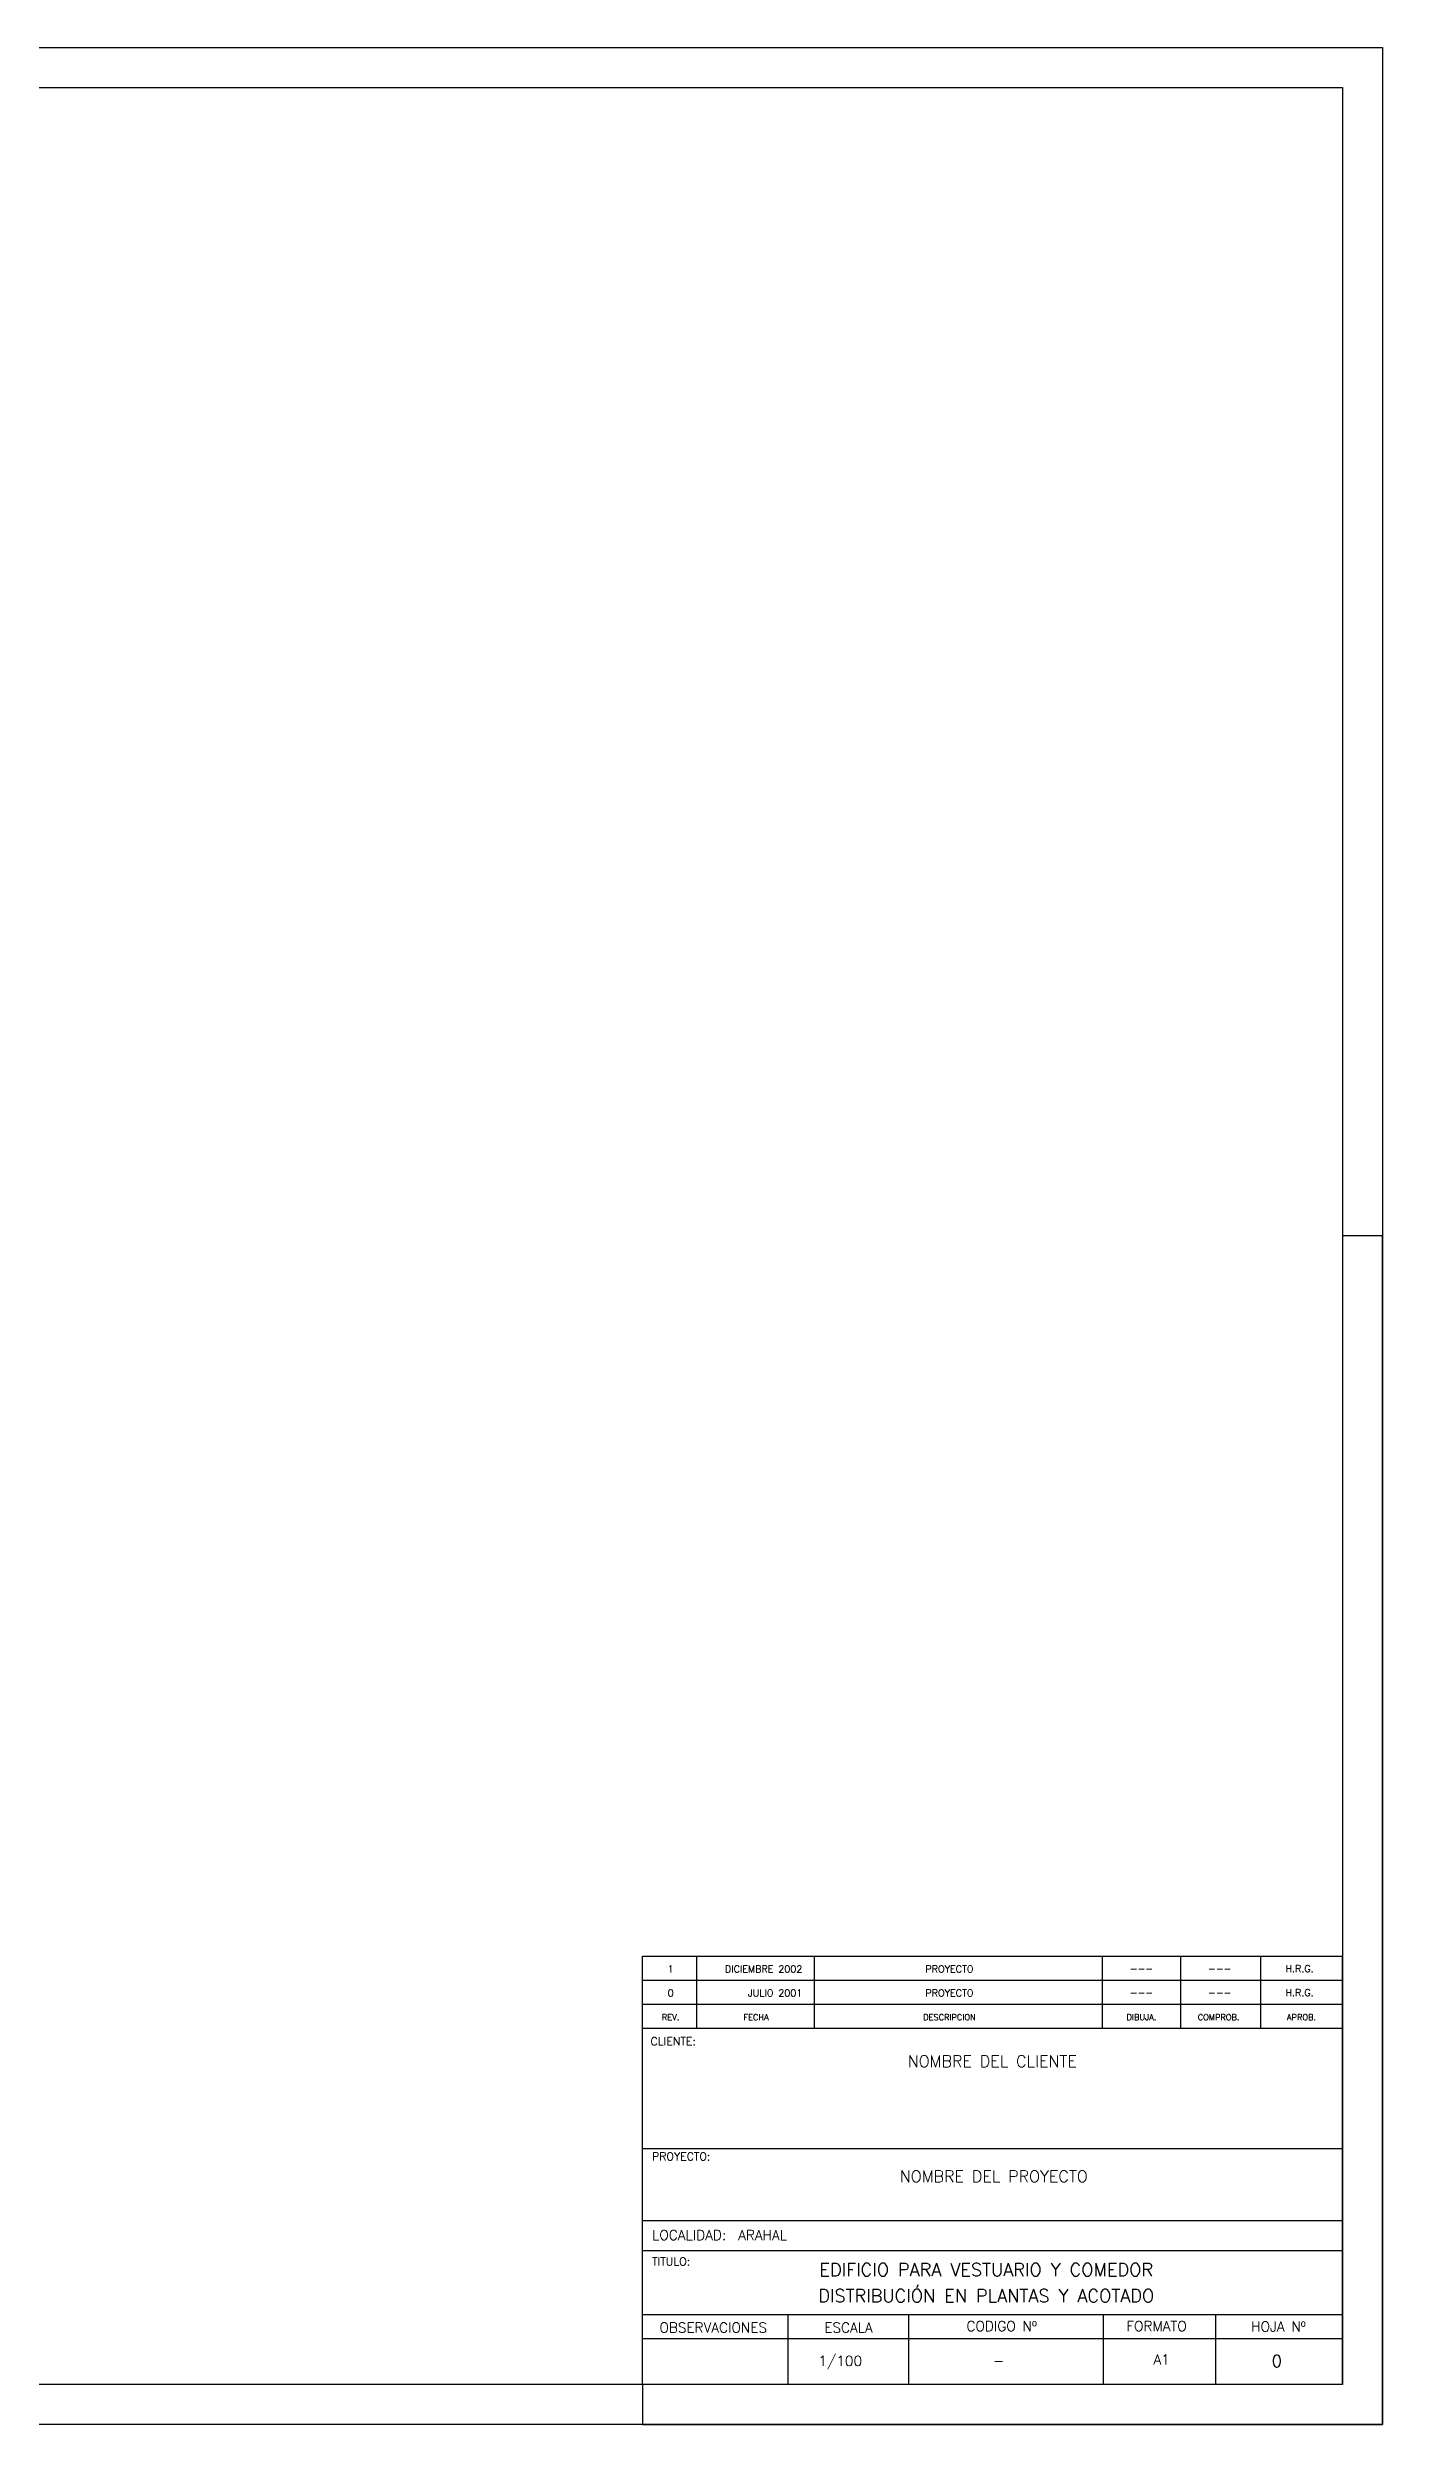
# Model space of a CAD drawing. Header units: millimetres. Extents: x 221.2 to 305.3, y 141.3 to 200.7.
# Drawn here: x 272 to 305.3, y 141.3 to 200.7 of the extents above; entities that cross this region are included whole.
import ezdxf
from ezdxf.enums import TextEntityAlignment as Align

# ---------------------------------------------------------------- set-up
doc = ezdxf.new("R2010")
doc.units = ezdxf.units.MM
for name, color, linetype in [('015', 1, 'Continuous'), ('06', 6, 'Continuous'), ('MUROS', 2, 'Continuous')]:
    doc.layers.add(name, color=color, linetype=linetype)
doc.styles.add('ROMANS', font='romans', dxfattribs={"height": 6})
doc.styles.add('ROMANT', font='ROMANT.SHX')

# ---------------------------------------------------------------- blocks, each defined once
blk = doc.blocks.new('A1H')
at = {"layer": '015'}
blk.add_lwpolyline([(-831, -10), (-831, 584), (10, 584), (10, -10)], close=True, dxfattribs=at)
for points in [[(10, -10), (10, 287), (0, 287)], [(-175, 0), (-175, -10), (10, -10)]]:
    blk.add_lwpolyline(points, dxfattribs=at)
at = {"layer": '06'}
blk.add_lwpolyline([(-806, 0), (-806, 574), (0, 574), (0, 0)], close=True, dxfattribs=at)

msp = doc.modelspace()

# ---------------------------------------------------------------- linework, layer by layer
at = {"color": 6}
for p, q in [((286.843, 151.209), (286.843, 153.009)), ((286.843, 153.009), (304.343, 153.009)), ((304.343, 151.209), (304.343, 153.009)), ((286.843, 152.409), (304.343, 152.409)), ((286.843, 151.809), (304.343, 151.809)), ((286.843, 151.209), (304.343, 151.209)), ((286.843, 151.209), (304.343, 151.209)), ((286.843, 142.309), (286.843, 151.209)), ((304.343, 142.309), (304.343, 151.209)), ((286.843, 148.209), (304.343, 148.209)), ((286.843, 146.409), (304.343, 146.409)), ((286.843, 145.659), (304.343, 145.659)), ((286.843, 144.059), (304.343, 144.059)), ((304.343, 142.309), (286.843, 142.309))]:
    msp.add_line(p, q, dxfattribs=at)
at = {"color": 7}
for p, q in [((288.2, 151.209), (288.2, 153.009)), ((291.143, 151.209), (291.143, 153.009)), ((298.348, 151.209), (298.348, 153.009)), ((300.305, 151.209), (300.305, 153.009)), ((302.301, 151.209), (302.301, 153.009)), ((290.49, 142.309), (290.49, 144.059)), ((293.501, 142.309), (293.501, 144.059)), ((298.373, 142.309), (298.373, 144.059)), ((301.18, 142.309), (301.18, 144.062)), ((286.843, 143.459), (304.343, 143.459))]:
    msp.add_line(p, q, dxfattribs=at)

# ---------------------------------------------------------------- block references
at = {"layer": 'MUROS', "linetype": 'Continuous', "ltscale": 0.07, "xscale": 0.1000000000000227, "yscale": 0.1000000000000227, "zscale": 0.1}
msp.add_blockref('A1H', (304.343, 142.309), dxfattribs=at)

# ---------------------------------------------------------------- texts
at = {"color": 7, "style": 'ROMANS'}
for s, height, p in [('1', 0.175, (287.548, 152.604)), ('PROYECTO', 0.175, (294.518, 152.604)), ('---', 0.175, (299.318, 152.611)), ('---', 0.175, (301.274, 152.611)), ('H.R.G.', 0.175, (303.271, 152.611)), ('0', 0.175, (287.548, 152.004)), ('PROYECTO', 0.175, (294.518, 152.004)), ('---', 0.175, (299.318, 152.011)), ('---', 0.175, (301.274, 152.011)), ('H.R.G.', 0.175, (303.271, 152.011)), ('REV.', 0.15, (287.548, 151.411)), ('FECHA', 0.15, (289.683, 151.411)), ('DESCRIPCION', 0.15, (294.518, 151.411)), ('DIBUJA.', 0.15, (299.318, 151.411)), ('COMPROB.', 0.15, (301.246, 151.411)), ('APROB.', 0.15, (303.318, 151.411)), ('OBSERVACIONES', 0.25, (288.613, 143.606)), ('ESCALA', 0.25, (291.995, 143.606)), ('CODIGO Nº', 0.25, (295.822, 143.641)), ('FORMATO', 0.25, (299.694, 143.641)), ('HOJA Nº', 0.25, (302.741, 143.631))]:
    msp.add_text(s, height=height, dxfattribs=at).set_placement(p, align=Align.CENTER)
for s, p in [('DICIEMBRE 2002', (290.839, 152.604)), ('JULIO 2001', (290.839, 152.004))]:
    msp.add_text(s, height=0.175, dxfattribs=at).set_placement(p, align=Align.RIGHT)
for s, height, p in [('CLIENTE:', 0.2, (287.046, 150.784)), ('PROYECTO:', 0.2, (287.084, 147.907)), ('LOCALIDAD:', 0.25, (287.084, 145.918)), ('TITULO:', 0.2, (287.084, 145.281))]:
    msp.add_text(s, height=height, dxfattribs=at).set_placement(p)
at = {"color": 2, "style": 'ROMANT'}
for s, p in [('NOMBRE DEL CLIENTE', (295.589, 150.241)), ('NOMBRE DEL PROYECTO', (295.627, 147.364))]:
    msp.add_text(s, height=0.29, dxfattribs=at).set_placement(p, align=Align.CENTER)
at = {"style": 'ROMANS'}
for s, height, p in [('ARAHAL', 0.25, (289.236, 145.918)), ('A1', 0.25, (299.619, 142.809)), ('0', 0.3, (302.573, 142.744))]:
    msp.add_text(s, height=height, dxfattribs=at).set_placement(p)
for s, height, p in [('EDIFICIO PARA VESTUARIO Y COMEDOR', 0.325, (295.438, 145.015)), ('DISTRIBUCIÓN EN PLANTAS Y ACOTADO', 0.325, (295.438, 144.364)), ('1/100', 0.25, (291.787, 142.773)), ('-', 0.25, (295.748, 142.778))]:
    msp.add_text(s, height=height, dxfattribs=at).set_placement(p, align=Align.CENTER)

doc.saveas('drawing.dxf')
